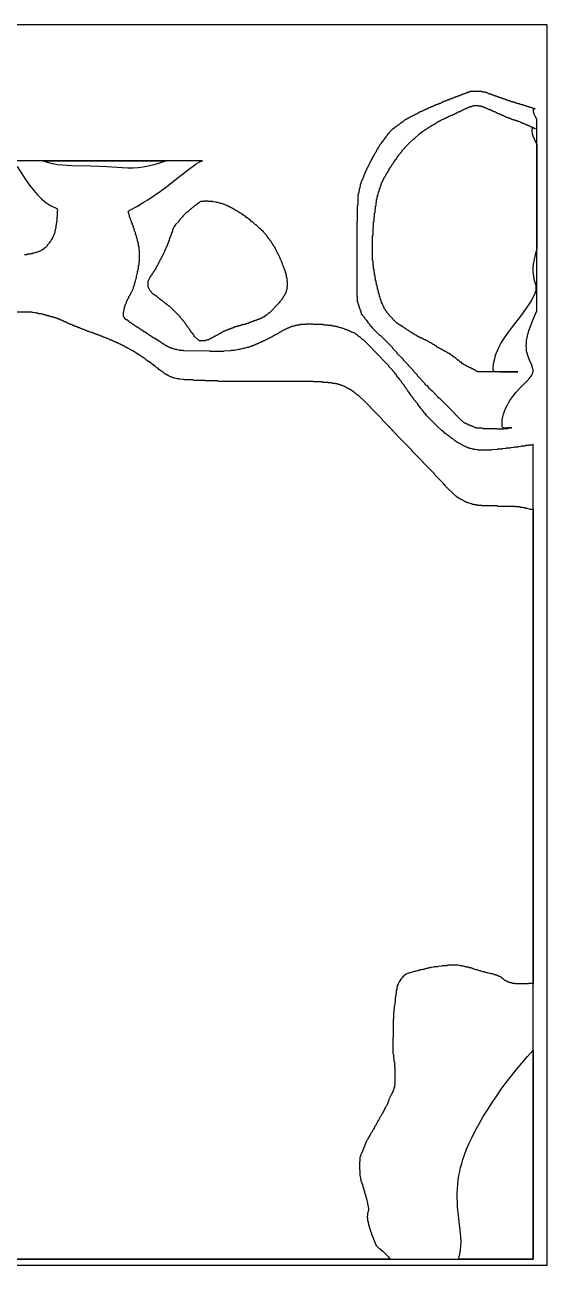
# Model space of a CAD drawing. Header units: millimetres. Extents: x 0 to 6416, y -3898 to 1268.
# Drawn here: x 3304 to 3818, y -1299 to -80 of the extents above; entities that cross this region are included whole.
import ezdxf

# ---------------------------------------------------------------- set-up
doc = ezdxf.new("R2010")
doc.units = ezdxf.units.MM
for name, color, linetype in [('CUT_OUTER', 1, 'Continuous'), ('ENGRAVE_NEXT', 3, 'Continuous'), ('SHEET_EDGE', 7, 'Continuous')]:
    doc.layers.add(name, color=color, linetype=linetype)

msp = doc.modelspace()

# ---------------------------------------------------------------- linework, layer by layer
at = {"layer": 'CUT_OUTER'}
for points in [[(3807.4, -360.7), (3807.4, -172.9), (3805.7, -169.7), (3804.8, -167.7), (3804.2, -165.7), (3804, -164.2), (3804.1, -163.2), (3804.4, -162.7), (3805.9, -162.7), (3804.9, -162.7), (3804.4, -162.2), (3803.4, -162.2), (3802.9, -161.7), (3801.9, -161.7), (3801.4, -161.2), (3800.4, -161.2), (3799.9, -160.7), (3798.9, -160.7), (3798.4, -160.2), (3797.4, -160.2), (3796.9, -159.7), (3795.9, -159.7), (3795.4, -159.2), (3794.4, -159.2), (3793.9, -158.7), (3792.4, -158.7), (3791.9, -158.2), (3790.9, -158.2), (3790.4, -157.7), (3789.4, -157.7), (3788.9, -157.2), (3787.4, -157.2), (3786.9, -156.7), (3785.9, -156.7), (3785.4, -156.2), (3783.9, -156.2), (3783.4, -155.7), (3782.4, -155.7), (3781.9, -155.2), (3780.9, -155.2), (3780.4, -154.7), (3779.4, -154.7), (3778.9, -154.2), (3777.9, -154.2), (3777.4, -153.7), (3776.9, -153.7), (3776.4, -153.2), (3775.4, -153.2), (3774.9, -152.7), (3773.9, -152.7), (3773.4, -152.2), (3772.4, -152.2), (3771.9, -151.7), (3770.9, -151.7), (3770.4, -151.2), (3769.9, -151.2), (3769.4, -150.7), (3768.4, -150.7), (3767.9, -150.2), (3766.9, -150.2), (3766.4, -149.7), (3765.4, -149.7), (3764.9, -149.2), (3763.9, -149.2), (3763.4, -148.7), (3762.9, -148.7), (3762.4, -148.2), (3761.4, -148.2), (3760.9, -147.7), (3759.9, -147.7), (3759.4, -147.2), (3758.4, -147.2), (3757.9, -146.7), (3756.9, -146.7), (3756.4, -146.2), (3753.9, -146.2), (3753.4, -145.7), (3741.9, -145.7), (3741.4, -146.2), (3740.4, -146.2), (3739.9, -146.7), (3738.9, -146.7), (3738.4, -147.2), (3737.4, -147.2), (3736.9, -147.7), (3735.9, -147.7), (3735.4, -148.2), (3734.4, -148.2), (3733.9, -148.7), (3733.4, -148.7), (3732.9, -149.2), (3731.9, -149.2), (3731.4, -149.7), (3730.9, -149.7), (3730.4, -150.2), (3729.4, -150.2), (3728.9, -150.7), (3727.9, -150.7), (3727.4, -151.2), (3726.9, -151.2), (3726.4, -151.7), (3725.4, -151.7), (3724.9, -152.2), (3724.4, -152.2), (3723.9, -152.7), (3722.9, -152.7), (3722.4, -153.2), (3721.9, -153.2), (3721.4, -153.7), (3720.4, -153.7), (3719.9, -154.2), (3719.4, -154.2), (3718.9, -154.7), (3717.9, -154.7), (3717.4, -155.2), (3716.4, -155.2), (3715.9, -155.7), (3715.4, -155.7), (3714.9, -156.2), (3714.4, -156.2), (3713.9, -156.7), (3713.4, -156.7), (3712.9, -157.2), (3711.9, -157.2), (3711.4, -157.7), (3710.9, -157.7), (3710.4, -158.2), (3709.4, -158.2), (3708.9, -158.7), (3707.9, -158.7), (3707.4, -159.2), (3706.9, -159.2), (3706.4, -159.7), (3705.9, -159.7), (3705.4, -160.2), (3704.9, -160.2), (3704.4, -160.7), (3703.4, -160.7), (3702.9, -161.2), (3702.4, -161.2), (3701.9, -161.7), (3700.9, -161.7), (3699.9, -162.6), (3698.9, -162.7), (3698.4, -163.2), (3697.9, -163.2), (3697.4, -163.7), (3696.9, -163.7), (3696.4, -164.2), (3695.9, -164.2), (3695.4, -164.7), (3694.9, -164.7), (3694.4, -165.2), (3693.9, -165.2), (3693.4, -165.6), (3692.4, -165.7), (3691.9, -166.2), (3691.4, -166.2), (3690.4, -167.1), (3689.9, -167.2), (3689.4, -167.6), (3688.9, -167.7), (3688.4, -168.1), (3687.9, -168.2), (3687.4, -168.6), (3686.9, -168.7), (3686.4, -169.1), (3685.9, -169.2), (3685.4, -169.6), (3684.9, -169.7), (3684.4, -170.1), (3683.9, -170.2), (3683.4, -170.6), (3682.9, -170.7), (3682.4, -171.2), (3681.9, -171.2), (3680.9, -172.1), (3680.4, -172.2), (3679.9, -172.6), (3679.4, -172.7), (3678.9, -173.1), (3678.4, -173.2), (3677.9, -173.7), (3677.4, -173.7), (3675.4, -175.6), (3674.9, -175.7), (3673.4, -177.1), (3672.9, -177.2), (3671.4, -178.6), (3670.9, -178.7), (3669.4, -180.1), (3668.9, -180.2), (3667.9, -181.1), (3667.4, -181.2), (3665.9, -182.6), (3665.4, -182.7), (3663.9, -184.2), (3661.9, -186.2), (3661.9, -186.7), (3660.4, -188.2), (3660.4, -188.7), (3658.9, -190.2), (3658.9, -190.7), (3657.4, -192.1), (3657.4, -192.7), (3655.9, -194.1), (3655.9, -194.7), (3654.4, -196.1), (3654.4, -196.7), (3652.9, -198.2), (3652.9, -198.7), (3652.4, -199.2), (3652.4, -199.7), (3651.4, -200.7), (3651.4, -201.2), (3650.9, -201.7), (3650.9, -202.2), (3649.9, -203.1), (3649.9, -203.7), (3649.4, -204.2), (3649.4, -204.7), (3648.4, -205.7), (3648.4, -206.2), (3647.9, -206.7), (3647.9, -207.2), (3647.4, -207.7), (3647.4, -208.2), (3646.4, -209.2), (3646.4, -209.7), (3645.9, -210.2), (3645.9, -210.7), (3645.4, -211.2), (3645.4, -211.7), (3644.9, -212.2), (3644.9, -212.7), (3644.4, -213.2), (3644.4, -213.7), (3643.9, -214.2), (3643.9, -214.7), (3643.4, -215.2), (3643.4, -215.7), (3642.9, -216.2), (3642.9, -216.7), (3642.4, -217.2), (3642.4, -217.7), (3641.9, -218.2), (3641.9, -218.7), (3641.4, -219.2), (3641.4, -219.7), (3640.9, -220.2), (3640.9, -220.7), (3640.4, -221.2), (3640.4, -221.7), (3639.9, -222.2), (3639.9, -222.7), (3639.4, -223.2), (3639.4, -223.7), (3638.9, -224.2), (3638.9, -224.7), (3638.4, -225.2), (3638.4, -226.2), (3637.9, -226.6), (3637.9, -227.2), (3637.4, -227.7), (3637.4, -228.7), (3636.9, -229.1), (3636.9, -229.7), (3636.4, -230.2), (3636.4, -231.2), (3635.9, -231.6), (3635.9, -232.2), (3635.4, -232.7), (3635.4, -233.7), (3634.9, -234.1), (3634.9, -234.7), (3634.4, -235.2), (3634.4, -236.2), (3633.9, -236.7), (3633.9, -238.7), (3633.4, -239.2), (3633.4, -240.7), (3632.9, -241.2), (3632.9, -243.2), (3632.4, -243.7), (3632.4, -245.2), (3631.9, -245.7), (3631.9, -247.7), (3631.4, -248.2), (3631.4, -257.2), (3630.9, -257.7), (3630.9, -273.2), (3630.4, -273.7), (3630.4, -346.7), (3630.9, -347.2), (3630.9, -352.2), (3631.4, -352.7), (3631.4, -353.7), (3631.9, -354.2), (3631.9, -355.2), (3632.4, -355.7), (3632.4, -356.7), (3632.9, -357.2), (3632.9, -358.2), (3633.4, -358.7), (3633.4, -359.7), (3633.9, -360.2), (3633.9, -360.7), (3634.4, -361.2), (3634.4, -362.7), (3634.9, -363.2), (3634.9, -364.2), (3635.9, -365.2), (3635.9, -365.7), (3637.9, -367.7), (3637.9, -368.2), (3639.9, -370.2), (3639.9, -370.7), (3641.4, -372.2), (3641.4, -372.7), (3643.4, -374.7), (3643.4, -375.2), (3645.4, -377.2), (3645.4, -377.7), (3652.9, -385.2), (3653.4, -385.2), (3665.4, -397.2), (3665.4, -397.7), (3669.9, -402.2), (3669.9, -402.7), (3675.9, -408.7), (3675.9, -409.2), (3680.9, -414.2), (3680.9, -414.7), (3685.4, -419.2), (3685.4, -419.7), (3689.9, -424.2), (3689.9, -424.7), (3694.4, -429.2), (3694.4, -429.7), (3697.4, -432.7), (3697.4, -433.2), (3698.4, -434.2), (3698.9, -434.2), (3701.4, -436.7), (3701.4, -437.2), (3701.9, -437.7), (3702.4, -437.7), (3704.4, -439.7), (3709.9, -445.2), (3709.9, -445.7), (3710.9, -446.7), (3711.4, -446.7), (3713.9, -449.2), (3713.9, -449.7), (3714.4, -449.7), (3717.4, -452.7), (3726.4, -461.7), (3726.4, -462.2), (3733.9, -469.7), (3734.4, -469.7), (3735.9, -471.2), (3736.9, -471.2), (3737.4, -471.7), (3737.9, -471.7), (3738.4, -472.2), (3738.9, -472.2), (3739.4, -472.7), (3739.9, -472.7), (3740.4, -473.2), (3741.4, -473.2), (3741.9, -473.7), (3742.9, -473.7), (3743.4, -474.2), (3743.9, -474.2), (3744.4, -474.7), (3744.9, -474.7), (3745.4, -475.2), (3745.9, -475.2), (3746.4, -475.7), (3747.4, -475.7), (3747.9, -476.2), (3753.9, -476.2), (3754.4, -476.7), (3767.9, -476.7), (3768.4, -477.2), (3774.9, -477.2), (3775.4, -476.7), (3778.9, -476.7), (3779.4, -476.2), (3782.9, -476.2), (3782.9, -476), (3778.9, -476), (3778.5, -476.2), (3778.4, -476.3), (3777.4, -476.4), (3774.9, -476.2), (3774.4, -476.1), (3773.9, -475.7), (3773.5, -475.2), (3773.4, -474.7), (3773.2, -473.2), (3773.2, -470.7), (3773.5, -468.2), (3774.1, -465.2), (3774.7, -462.7), (3775.7, -459.7), (3776.7, -457.2), (3778.1, -454.2), (3779.5, -451.7), (3781, -449.2), (3782.7, -446.7), (3784.6, -444.2), (3787, -441.2), (3789.7, -438.2), (3797.9, -429.8), (3800.4, -427), (3801.4, -425.8), (3802.4, -424.3), (3803, -423.2), (3803.5, -421.7), (3803.7, -420.7), (3803.8, -419.2), (3803.6, -418.2), (3803.3, -416.7), (3802.4, -414.5), (3800.2, -409.7), (3799.4, -407.7), (3798.5, -405.2), (3797.8, -402.7), (3797.4, -400.7), (3797.1, -398.2), (3797, -395.7), (3797.1, -393.2), (3797.4, -390.2), (3797.9, -387.2), (3798.6, -384.2), (3799.7, -380.7), (3801.8, -374.7), (3803.6, -370.2), (3807.4, -361.1), (3807.4, -360.7)], [(3483.9, -253.2), (3480.9, -253.2), (3480.4, -253.6), (3476.9, -253.7), (3475.9, -254.7), (3475.4, -254.7), (3474.4, -255.7), (3473.9, -255.7), (3471.9, -257.6), (3471.4, -257.7), (3469.4, -259.6), (3468.9, -259.7), (3467.4, -261.1), (3466.9, -261.2), (3463.9, -264.1), (3463.4, -264.2), (3459.9, -267.7), (3459.9, -268.2), (3459.4, -268.6), (3458.9, -268.7), (3458.9, -269.2), (3455.4, -272.7), (3455.4, -273.2), (3452.4, -276.2), (3452.4, -276.7), (3450.9, -278.2), (3450.9, -278.7), (3450.4, -279.2), (3450.4, -279.7), (3449.9, -280.2), (3449.9, -280.7), (3449.4, -281.2), (3449.4, -282.7), (3448.9, -283.2), (3448.9, -284.2), (3448.4, -284.6), (3448.4, -285.2), (3447.9, -285.7), (3447.9, -286.7), (3447.4, -287.2), (3447.4, -288.2), (3446.9, -288.6), (3446.9, -289.2), (3446.4, -289.7), (3446.4, -290.7), (3445.9, -291.2), (3445.9, -292.2), (3445.4, -292.7), (3445.4, -293.7), (3444.9, -294.1), (3444.9, -294.7), (3444.4, -295.2), (3444.4, -296.2), (3443.9, -296.6), (3443.9, -297.2), (3443.4, -297.7), (3443.4, -298.7), (3442.9, -299.1), (3442.9, -299.7), (3442.4, -300.2), (3442.4, -300.7), (3441.9, -301.2), (3441.9, -302.2), (3441.4, -302.6), (3441.4, -303.2), (3440.9, -303.7), (3440.9, -304.2), (3440.4, -304.7), (3440.4, -305.2), (3439.9, -305.7), (3439.9, -306.2), (3439.4, -306.7), (3439.4, -307.2), (3438.9, -307.7), (3438.9, -308.2), (3438.4, -308.7), (3438.4, -309.2), (3437.9, -309.7), (3437.9, -310.2), (3436.9, -311.2), (3436.9, -311.7), (3436.4, -312.2), (3436.4, -312.7), (3435.9, -313.2), (3435.9, -313.7), (3435.4, -314.2), (3435.4, -314.7), (3434.9, -315.2), (3434.9, -315.7), (3434.4, -316.2), (3434.4, -316.7), (3433.9, -317.2), (3433.9, -317.7), (3433.4, -318.2), (3433.4, -318.7), (3432.9, -319.2), (3432.9, -319.7), (3432.4, -320.2), (3432.4, -320.7), (3431.4, -321.6), (3431.4, -322.2), (3430.4, -323.2), (3430.4, -323.7), (3428.9, -325.2), (3428.9, -325.7), (3427.9, -326.7), (3427.9, -327.2), (3426.9, -328.2), (3426.9, -328.7), (3426.4, -329.2), (3426.4, -329.7), (3425.9, -330.2), (3425.9, -330.7), (3425.4, -331.2), (3425.4, -331.7), (3424.9, -332.2), (3424.9, -337.2), (3425.4, -337.7), (3425.4, -338.2), (3425.9, -338.7), (3425.9, -339.2), (3426.4, -339.7), (3426.4, -340.2), (3426.9, -340.7), (3426.9, -341.2), (3430.4, -344.7), (3430.9, -344.7), (3432.4, -346.2), (3432.9, -346.2), (3434.4, -347.7), (3434.9, -347.7), (3436.4, -349.2), (3436.9, -349.2), (3438.4, -350.7), (3438.9, -350.7), (3440.4, -352.2), (3440.9, -352.2), (3442.9, -354.2), (3443.4, -354.2), (3445.4, -356.2), (3445.9, -356.2), (3456.4, -366.7), (3456.9, -367.2), (3456.9, -367.7), (3459.4, -370.2), (3459.4, -370.7), (3461.4, -372.7), (3461.4, -373.2), (3462.4, -374.2), (3462.4, -374.7), (3463.4, -375.7), (3463.4, -376.2), (3464.9, -377.7), (3464.9, -378.2), (3465.9, -379.2), (3465.9, -379.7), (3467.4, -381.2), (3467.4, -381.7), (3468.9, -383.2), (3468.9, -383.7), (3470.4, -385.2), (3470.4, -385.7), (3474.4, -389.7), (3474.9, -389.7), (3475.4, -390.2), (3481.9, -390.2), (3482.4, -389.7), (3483.4, -389.7), (3483.9, -389.2), (3484.9, -389.2), (3485.4, -388.7), (3485.9, -388.7), (3486.4, -388.2), (3486.9, -388.2), (3487.4, -387.7), (3487.9, -387.7), (3488.4, -387.2), (3488.9, -387.2), (3489.4, -386.7), (3489.9, -386.7), (3490.4, -386.2), (3490.9, -386.2), (3491.4, -385.7), (3491.9, -385.7), (3492.4, -385.2), (3492.9, -385.2), (3493.4, -384.7), (3493.9, -384.7), (3494.4, -384.2), (3494.9, -384.2), (3495.9, -383.2), (3496.4, -383.2), (3496.9, -382.7), (3497.4, -382.7), (3498.4, -381.7), (3498.9, -381.7), (3499.4, -381.2), (3499.9, -381.2), (3500.4, -380.7), (3501, -380.7), (3501.4, -380.2), (3502.4, -380.2), (3502.9, -379.7), (3503.5, -379.7), (3503.9, -379.2), (3504.9, -379.2), (3505.4, -378.7), (3506.4, -378.7), (3506.9, -378.2), (3507.5, -378.2), (3507.9, -377.7), (3508.9, -377.7), (3509.4, -377.2), (3510.4, -377.2), (3510.9, -376.7), (3511.9, -376.7), (3512.4, -376.2), (3513.4, -376.2), (3513.9, -375.7), (3515.4, -375.7), (3515.9, -375.2), (3516.9, -375.2), (3517.4, -374.7), (3518.9, -374.7), (3519.4, -374.2), (3520.9, -374.2), (3521.4, -373.7), (3522.4, -373.7), (3522.9, -373.2), (3523.9, -373.2), (3524.4, -372.7), (3525, -372.7), (3525.4, -372.2), (3526.4, -372.2), (3526.9, -371.7), (3527.5, -371.7), (3527.9, -371.2), (3528.9, -371.2), (3529.4, -370.7), (3530.4, -370.7), (3530.9, -370.2), (3531.9, -370.2), (3532.4, -369.7), (3533, -369.7), (3533.4, -369.2), (3534.4, -369.2), (3534.9, -368.7), (3535.9, -368.7), (3536.4, -368.2), (3536.9, -368.2), (3537.4, -367.7), (3537.9, -367.7), (3538.4, -367.2), (3538.9, -367.2), (3539.4, -366.7), (3539.9, -366.7), (3541.4, -365.2), (3541.9, -365.2), (3544.4, -362.7), (3544.9, -362.7), (3553.9, -353.7), (3554, -353.2), (3555.9, -351.2), (3556, -350.7), (3557.4, -349.2), (3557.4, -348.7), (3558.4, -347.7), (3558.4, -347.2), (3559.4, -346.2), (3559.4, -345.7), (3559.9, -345.2), (3559.9, -344.7), (3560.4, -344.2), (3560.4, -343.7), (3560.9, -343.2), (3560.9, -342.7), (3561.4, -342.2), (3561.4, -340.7), (3561.9, -340.2), (3562, -337.7), (3562.4, -337.2), (3562.4, -332.7), (3562, -332.2), (3561.9, -328.7), (3561.5, -328.2), (3561.4, -326.2), (3561, -325.7), (3560.9, -324.2), (3560.5, -323.7), (3560.4, -322.7), (3560, -322.2), (3559.9, -321.2), (3559.5, -320.7), (3559.4, -319.7), (3559, -319.2), (3558.9, -318.6), (3558.5, -318.2), (3558.4, -317.2), (3558, -316.7), (3557.9, -316.1), (3557.5, -315.7), (3557.4, -314.7), (3557, -314.2), (3556.9, -313.2), (3556.5, -312.7), (3556.4, -312.2), (3556, -311.7), (3555.9, -311.2), (3555.5, -310.7), (3555.4, -310.1), (3555, -309.7), (3554.9, -308.7), (3554.5, -308.2), (3554.4, -307.7), (3554, -307.2), (3553.9, -306.7), (3553.5, -306.2), (3553.4, -305.7), (3553, -305.2), (3552.9, -304.7), (3552.5, -304.2), (3552.4, -303.7), (3552, -303.2), (3551.9, -302.7), (3551.5, -302.2), (3551.4, -301.7), (3551, -301.2), (3550.9, -300.7), (3550.5, -300.2), (3550.4, -299.7), (3550, -299.2), (3549.9, -298.7), (3549, -297.7), (3548.9, -297.2), (3548, -296.2), (3547.9, -295.6), (3547, -294.7), (3546.9, -294.2), (3546.5, -293.7), (3546.4, -293.1), (3545, -291.7), (3544.9, -291.2), (3543.5, -289.7), (3543.4, -289.1), (3542, -287.7), (3541.9, -287.1), (3539, -284.2), (3538.9, -283.6), (3536.9, -281.7), (3536.4, -281.6), (3536, -281.2), (3535.9, -280.7), (3535.5, -280.2), (3534.9, -280.1), (3531.5, -276.7), (3530.9, -276.6), (3528, -273.7), (3527.4, -273.6), (3525, -271.2), (3524.4, -271.1), (3523, -269.7), (3522.4, -269.6), (3521, -268.2), (3520.4, -268.1), (3519.4, -267.2), (3518.9, -267.1), (3518, -266.2), (3517.4, -266.1), (3516.4, -265.2), (3515.9, -265.1), (3514.9, -264.2), (3514.4, -264.1), (3513.9, -263.7), (3513.4, -263.6), (3512.4, -262.7), (3511.9, -262.6), (3511.4, -262.2), (3510.9, -262.1), (3509.9, -261.2), (3509.4, -261.1), (3508.9, -260.7), (3508.4, -260.6), (3508, -260.2), (3507.4, -260.1), (3506.9, -259.7), (3506.4, -259.6), (3505.9, -259.2), (3505.4, -259.1), (3504.9, -258.7), (3504.4, -258.6), (3503.9, -258.2), (3503.4, -258.1), (3502.9, -257.7), (3502.4, -257.6), (3501.9, -257.2), (3500.9, -257.1), (3500.5, -256.7), (3499.9, -256.6), (3499.4, -256.2), (3498.4, -256.1), (3497.9, -255.7), (3496.4, -255.6), (3495.9, -255.2), (3494.4, -255.1), (3493.9, -254.7), (3492.4, -254.6), (3491.9, -254.2), (3489.4, -254.1), (3488.9, -253.7), (3484.4, -253.6), (3483.9, -253.2)]]:
    msp.add_lwpolyline(points, close=True, dxfattribs=at)
for points in [[(2604.4, -1293.2), (3803.9, -1293.2), (3803.9, -492.6), (3803.4, -492.6), (3802.9, -493.1), (3799.9, -493.1), (3799.4, -493.6), (3796.4, -493.6), (3795.9, -494.1), (3792.4, -494.2), (3791.9, -494.6), (3789.4, -494.7), (3788.9, -495.1), (3785.4, -495.2), (3784.9, -495.6), (3781.4, -495.7), (3780.9, -496.1), (3777.4, -496.2), (3776.9, -496.6), (3773.4, -496.7), (3772.9, -497.1), (3768.9, -497.2), (3768.4, -497.6), (3762.9, -497.7), (3762.4, -498.1), (3761.9, -498.1), (3750.4, -498.1), (3749.9, -498.1), (3749.4, -497.7), (3746.4, -497.6), (3745.9, -497.2), (3743.9, -497.1), (3743.4, -496.7), (3741.9, -496.6), (3741.4, -496.2), (3740.4, -496.1), (3740, -495.7), (3739.4, -495.6), (3738.9, -495.2), (3737.9, -495.1), (3737.5, -494.7), (3736.9, -494.6), (3736.4, -494.2), (3735.9, -494.1), (3735.4, -493.7), (3734.9, -493.6), (3734.4, -493.2), (3733.9, -493.1), (3733.4, -492.7), (3732.9, -492.6), (3731.9, -491.7), (3731.4, -491.6), (3730.9, -491.2), (3730.4, -491.1), (3729.5, -490.2), (3728.9, -490.1), (3727.9, -489.2), (3727.4, -489.1), (3726.4, -488.2), (3725.9, -488.1), (3724.4, -486.7), (3723.9, -486.6), (3722.4, -485.2), (3721.9, -485.1), (3720.4, -483.7), (3719.9, -483.6), (3717.9, -481.7), (3717.4, -481.6), (3714.9, -479.2), (3714.4, -479.1), (3709.9, -474.7), (3709.4, -474.6), (3699.5, -464.7), (3699.4, -464.2), (3697.5, -462.2), (3697.4, -461.7), (3695, -459.2), (3694.9, -458.7), (3693.5, -457.2), (3693.4, -456.7), (3692, -455.2), (3691.9, -454.7), (3690.4, -453.2), (3690.4, -452.7), (3688.5, -450.7), (3688.4, -450.2), (3687, -448.7), (3686.9, -448.2), (3685.9, -447.2), (3685.9, -446.7), (3684, -444.7), (3683.9, -444.2), (3683, -443.2), (3682.9, -442.7), (3681.5, -441.2), (3681.4, -440.7), (3680.5, -439.7), (3680.4, -439.2), (3679, -437.7), (3678.9, -437.2), (3678, -436.2), (3677.9, -435.7), (3677, -434.7), (3676.9, -434.2), (3675.5, -432.7), (3675.4, -432.2), (3674.5, -431.2), (3674.4, -430.7), (3672.5, -428.7), (3672.4, -428.2), (3671, -426.7), (3670.9, -426.2), (3669.5, -424.7), (3669.4, -424.2), (3668, -422.7), (3667.9, -422.2), (3666, -420.2), (3665.9, -419.7), (3662, -415.7), (3661.9, -415.2), (3655, -408.2), (3654.9, -407.6), (3636.9, -389.7), (3636.4, -389.6), (3633.4, -386.7), (3632.9, -386.6), (3630.9, -384.7), (3630.4, -384.6), (3629.9, -384.2), (3629.4, -384.1), (3628.4, -383.2), (3627.9, -383.2), (3627.4, -382.7), (3626.4, -382.6), (3626, -382.2), (3625.4, -382.1), (3624.9, -381.7), (3624.4, -381.6), (3623.9, -381.2), (3623.4, -381.1), (3622.9, -380.7), (3622.4, -380.6), (3621.9, -380.2), (3620.9, -380.1), (3620.4, -379.7), (3619.4, -379.6), (3619, -379.2), (3618.4, -379.1), (3617.9, -378.7), (3616.9, -378.6), (3616.4, -378.2), (3615.4, -378.1), (3614.9, -377.7), (3613.4, -377.6), (3612.9, -377.2), (3611.4, -377.1), (3610.9, -376.7), (3609.4, -376.6), (3608.9, -376.2), (3606.4, -376.1), (3605.9, -375.7), (3602.9, -375.6), (3602.4, -375.2), (3597.9, -375.1), (3597.4, -374.7), (3587.9, -374.6), (3587.4, -374.2), (3583.9, -374.2), (3580.4, -374.2), (3579.9, -374.6), (3574.9, -374.7), (3574.4, -375.1), (3571.9, -375.2), (3571.4, -375.6), (3569.9, -375.7), (3569.4, -376.1), (3567.9, -376.2), (3567.4, -376.6), (3566.4, -376.7), (3565.9, -377.1), (3564.9, -377.2), (3564.4, -377.6), (3563.8, -377.7), (3563.4, -378.1), (3562.4, -378.2), (3561.9, -378.6), (3561.4, -378.7), (3560.9, -379.1), (3560.4, -379.2), (3559.9, -379.6), (3559.4, -379.7), (3558.9, -380.1), (3558.3, -380.2), (3557.9, -380.6), (3557.4, -380.7), (3556.9, -381.1), (3556.4, -381.2), (3555.4, -382.1), (3554.9, -382.2), (3554.4, -382.6), (3553.9, -382.7), (3552.9, -383.6), (3552.4, -383.7), (3551.9, -384.1), (3551.4, -384.2), (3550.9, -384.6), (3550.4, -384.7), (3549.9, -385.1), (3549.4, -385.2), (3548.9, -385.6), (3548.4, -385.7), (3547.4, -386.6), (3546.9, -386.7), (3546.4, -387.1), (3545.9, -387.2), (3545.4, -387.6), (3544.9, -387.7), (3544.4, -388.1), (3543.9, -388.2), (3543.4, -388.6), (3542.9, -388.7), (3542.4, -389.1), (3541.9, -389.2), (3541.4, -389.6), (3540.9, -389.7), (3540.4, -390.1), (3539.9, -390.2), (3539.4, -390.6), (3538.9, -390.7), (3538.4, -391.1), (3537.9, -391.2), (3537.4, -391.6), (3536.8, -391.7), (3536.4, -392.1), (3535.4, -392.2), (3534.9, -392.6), (3534.4, -392.7), (3533.9, -393.1), (3533.4, -393.2), (3532.9, -393.6), (3532.3, -393.7), (3531.9, -394.1), (3530.9, -394.2), (3530.4, -394.6), (3529.9, -394.7), (3529.4, -395.1), (3528.8, -395.2), (3528.4, -395.6), (3527.4, -395.7), (3526.9, -396.1), (3525.9, -396.2), (3525.4, -396.6), (3524.4, -396.7), (3523.9, -397.1), (3522.4, -397.2), (3521.9, -397.6), (3520.4, -397.7), (3519.9, -398.1), (3518.4, -398.2), (3517.9, -398.6), (3515.9, -398.7), (3515.4, -399.1), (3513.9, -399.2), (3513.4, -399.6), (3510.9, -399.7), (3510.4, -400.1), (3506.9, -400.2), (3506.4, -400.6), (3499.9, -400.7), (3499.4, -401.1), (3486.4, -401.1), (3485.9, -400.7), (3460.9, -400.6), (3460.4, -400.6), (3459.9, -400.2), (3456.4, -400.1), (3455.9, -399.7), (3453.9, -399.6), (3453.4, -399.2), (3451.9, -399.1), (3451.4, -398.7), (3449.9, -398.6), (3449.4, -398.1), (3448.4, -398.1), (3447.9, -397.6), (3446.9, -397.6), (3446.4, -397.1), (3445.9, -397.1), (3445.4, -396.6), (3444.9, -396.6), (3444.4, -396.1), (3443.9, -396.1), (3442.9, -395.1), (3442.4, -395.1), (3441.9, -394.6), (3441.4, -394.6), (3440.5, -393.7), (3439.9, -393.6), (3438.9, -392.6), (3438.4, -392.6), (3437.4, -391.7), (3436.9, -391.6), (3436.4, -391.1), (3435.9, -391.1), (3435, -390.2), (3434.4, -390.1), (3433.4, -389.1), (3432.9, -389.1), (3431.9, -388.2), (3431.4, -388.1), (3430.9, -387.6), (3430.4, -387.6), (3429.4, -386.6), (3428.9, -386.6), (3427.9, -385.6), (3427.4, -385.6), (3426.5, -384.7), (3425.9, -384.6), (3424.9, -383.6), (3424.4, -383.6), (3423.4, -382.6), (3422.9, -382.6), (3422.4, -382.1), (3421.9, -382.1), (3421, -381.2), (3420.4, -381.1), (3419.4, -380.1), (3418.9, -380.1), (3417.9, -379.1), (3417.4, -379.1), (3416.9, -378.6), (3416.4, -378.6), (3414.9, -377.1), (3414.4, -377.1), (3413.4, -376.1), (3412.9, -376.1), (3412.4, -375.6), (3411.9, -375.5), (3410.9, -374.6), (3410.4, -374.5), (3408.9, -373.1), (3408.4, -373), (3407.9, -372.6), (3407.4, -372.5), (3406.4, -371.6), (3405.9, -371.4), (3404.4, -370), (3403.9, -369.9), (3401.8, -367.7), (3401.4, -367.2), (3401.3, -366.7), (3401.1, -365.2), (3401.1, -362.7), (3401.2, -362.2), (3401.4, -362), (3401.5, -361.7), (3401.7, -359.7), (3401.9, -359.5), (3402, -359.2), (3402.1, -357.7), (3402.5, -357.2), (3402.6, -356.2), (3403, -355.7), (3403.1, -354.7), (3403.5, -354.2), (3403.6, -353.7), (3404, -353.2), (3404.1, -352.2), (3404.5, -351.7), (3404.5, -351.2), (3405, -350.7), (3405, -350.2), (3405.5, -349.7), (3405.5, -349.2), (3406.5, -348.2), (3406.5, -347.2), (3407.5, -346.2), (3407.5, -345.7), (3408, -345.2), (3408, -344.7), (3408.5, -344.2), (3408.5, -343.7), (3409, -343.2), (3409, -342.7), (3409.4, -342.2), (3409.5, -341.7), (3409.9, -341.2), (3410, -340.2), (3410.4, -339.8), (3410.5, -339.2), (3410.9, -338.7), (3411, -337.7), (3411.4, -337.2), (3411.5, -336.2), (3411.9, -335.7), (3412, -334.7), (3412.4, -334.2), (3412.5, -332.7), (3412.9, -332.2), (3413, -331.2), (3413.4, -330.7), (3413.5, -329.2), (3413.9, -328.7), (3414, -326.7), (3414.4, -326.2), (3414.5, -324.7), (3414.9, -324.2), (3415, -322.2), (3415.4, -321.7), (3415.5, -319.7), (3415.9, -319.2), (3416, -316.7), (3416.4, -316.2), (3416.5, -312.7), (3416.9, -312.2), (3416.9, -301.7), (3416.5, -301.2), (3416.4, -298.2), (3416, -297.7), (3415.9, -295.7), (3415.5, -295.2), (3415.4, -293.2), (3415, -292.7), (3414.9, -291.2), (3414.5, -290.7), (3414.4, -289.2), (3414, -288.7), (3413.9, -287.7), (3413.5, -287.2), (3413.4, -286.2), (3413, -285.7), (3412.9, -284.2), (3412.5, -283.7), (3412.4, -283.1), (3412, -282.7), (3411.9, -281.7), (3411.5, -281.2), (3411.5, -280.2), (3411, -279.7), (3411, -278.7), (3410.5, -278.2), (3410.5, -277.2), (3410, -276.7), (3410, -275.7), (3409.5, -275.2), (3409.5, -274.7), (3409, -274.2), (3409, -273.2), (3408.6, -272.7), (3408.5, -271.7), (3408.1, -271.2), (3408, -270.7), (3407.6, -270.2), (3407.5, -269.2), (3407.4, -268.9), (3407.2, -268.7), (3407, -267.7), (3406.9, -267.4), (3406.7, -267.2), (3406.6, -266.2), (3406.3, -265.7), (3406, -264.7), (3406, -263.7), (3406.2, -263.2), (3406.6, -262.7), (3407.4, -262.2), (3414.9, -258.1), (3420.4, -254.8), (3424.9, -251.9), (3430.4, -248.3), (3437.4, -243.4), (3444.9, -237.8), (3451.9, -232.5), (3465.1, -222.2), (3469.8, -218.7), (3472.7, -216.7), (3474.9, -215.4), (3476.9, -214.4), (3478.7, -213.7), (3292.2, -213.7)], [(3296.5, -219.2), (3304.9, -231.9), (3308.9, -237.6), (3312.9, -242.8), (3316.4, -246.9), (3318.4, -248.9), (3320.4, -250.9), (3322.9, -253.1), (3324.9, -254.6), (3326.9, -256), (3329.4, -257.5), (3331.4, -258.6), (3334.8, -260.2), (3335.5, -260.7), (3335.9, -261.2), (3336.1, -261.7), (3336.2, -262.7), (3336.1, -263.7), (3336.1, -268.2), (3336, -268.7), (3335.7, -269.2), (3335.6, -272.7), (3335.5, -273.2), (3335.2, -273.7), (3335.1, -276.2), (3335, -276.7), (3334.7, -277.2), (3334.6, -279.2), (3334.5, -279.7), (3334.2, -280.2), (3334.1, -281.7), (3334, -282.2), (3333.7, -282.7), (3333.6, -283.7), (3333.5, -284.2), (3333.2, -284.7), (3333, -285.7), (3332.7, -286.2), (3332.6, -286.7), (3332.2, -287.2), (3332, -288.2), (3331.7, -288.7), (3331.5, -289.2), (3331.2, -289.7), (3331, -290.2), (3330.2, -291.2), (3330.1, -291.7), (3329.7, -292.2), (3329.5, -292.7), (3328.2, -294.2), (3328, -294.7), (3326.2, -296.7), (3326, -297.2), (3324.4, -298.9), (3322.9, -300.3), (3322.4, -300.5), (3321.4, -301.3), (3320.9, -301.5), (3319.9, -302.3), (3318.9, -302.5), (3318.4, -302.9), (3317.4, -303), (3316.9, -303.4), (3315.9, -303.5), (3315.4, -303.9), (3313.9, -304.1), (3313.4, -304.4), (3311.9, -304.6), (3311.4, -305), (3309.4, -305.1), (3308.9, -305.5), (3306.9, -305.6), (3306.4, -306), (3303.9, -306.1)]]:
    msp.add_lwpolyline(points, dxfattribs=at)
at = {"layer": 'ENGRAVE_NEXT'}
for points in [[(3805.7, -306.2), (3804.7, -310.7), (3803.9, -315.2), (3803.6, -319.2), (3803.5, -321.2), (3803.6, -323.2), (3804, -326.7), (3804.6, -329.7), (3806.2, -335.2), (3806.4, -336.7), (3806.5, -337.7), (3806.5, -339.2), (3806.3, -340.7), (3806, -342.2), (3805.3, -344.2), (3804, -347.2), (3802.4, -350), (3799.9, -354.1), (3796.9, -358.6), (3793.9, -362.9), (3791.4, -366.3), (3782.1, -378.2), (3779.1, -382.2), (3775.9, -386.7), (3773.1, -391.2), (3771.7, -393.7), (3770.2, -396.7), (3768.8, -399.7), (3767.5, -402.7), (3766.6, -405.2), (3765.7, -408.2), (3765, -410.7), (3764.5, -413.7), (3764.2, -416.7), (3764.3, -418.7), (3764.6, -419.7), (3764.9, -420.1), (3765.4, -420.4), (3765.9, -420.6), (3767.9, -420.9), (3770.9, -421), (3788.9, -421.2), (3749.9, -421.2), (3749.4, -420.7), (3748.4, -420.7), (3747.9, -420.2), (3747.4, -420.2), (3746.4, -419.2), (3745.9, -419.2), (3745.4, -418.7), (3744.9, -418.7), (3744.4, -418.2), (3743.9, -418.2), (3743.4, -417.7), (3742.9, -417.7), (3742.4, -417.2), (3741.9, -417.2), (3741.4, -416.7), (3740.9, -416.7), (3740.4, -416.2), (3739.9, -416.2), (3739.4, -415.7), (3738.9, -415.7), (3738.4, -415.2), (3737.9, -415.2), (3737.4, -414.7), (3736.9, -414.7), (3736.4, -414.2), (3735.9, -414.2), (3734.9, -413.2), (3734.4, -413.2), (3732.9, -411.7), (3732.4, -411.7), (3730.4, -409.7), (3729.9, -409.7), (3727.9, -407.7), (3727.4, -407.7), (3725.9, -406.3), (3725.4, -406.2), (3724.4, -405.2), (3723.9, -405.2), (3722.9, -404.2), (3722.4, -404.2), (3721.4, -403.2), (3720.9, -403.2), (3720.4, -402.7), (3719.9, -402.7), (3718.9, -401.7), (3718.4, -401.7), (3717.9, -401.2), (3717.4, -401.2), (3716.9, -400.7), (3716.4, -400.7), (3715.9, -400.2), (3715.4, -400.2), (3714.4, -399.2), (3713.9, -399.2), (3713.4, -398.7), (3712.9, -398.7), (3712.4, -398.2), (3711.9, -398.2), (3710.9, -397.2), (3710.4, -397.2), (3709.9, -396.7), (3709.4, -396.7), (3708.4, -395.7), (3707.9, -395.7), (3706.9, -394.7), (3706.4, -394.7), (3705.9, -394.2), (3705.4, -394.2), (3704.9, -393.7), (3704.4, -393.7), (3703.4, -392.7), (3702.9, -392.7), (3702.4, -392.2), (3701.9, -392.2), (3700.9, -391.2), (3700.4, -391.2), (3699.9, -390.7), (3699.4, -390.7), (3698.9, -390.2), (3698.4, -390.2), (3697.9, -389.7), (3696.9, -389.7), (3695.9, -388.7), (3694.9, -388.7), (3693.9, -387.7), (3692.9, -387.7), (3691.9, -386.7), (3690.9, -386.7), (3690.4, -386.2), (3689.9, -386.2), (3688.9, -385.2), (3688.4, -385.2), (3687.9, -384.7), (3687.4, -384.7), (3686.4, -383.7), (3685.9, -383.7), (3685.4, -383.2), (3684.9, -383.2), (3683.9, -382.2), (3683.4, -382.2), (3682.4, -381.2), (3681.9, -381.2), (3680.9, -380.2), (3680.4, -380.2), (3679.4, -379.2), (3678.9, -379.2), (3677.9, -378.2), (3677.4, -378.2), (3676.4, -377.2), (3675.9, -377.2), (3675.4, -376.7), (3674.9, -376.7), (3673.9, -375.7), (3673.4, -375.7), (3672.4, -374.7), (3671.9, -374.7), (3670.4, -373.2), (3669.9, -373.2), (3661.9, -365.2), (3661.9, -364.7), (3659.9, -362.7), (3659.9, -362.2), (3658.9, -361.2), (3658.9, -360.7), (3658.4, -360.2), (3658.4, -359.7), (3657.4, -358.7), (3657.4, -358.2), (3656.9, -357.7), (3656.9, -357.2), (3656.4, -356.7), (3656.4, -356.2), (3655.9, -355.7), (3655.9, -354.7), (3655.4, -354.2), (3655.4, -353.7), (3654.9, -353.2), (3654.9, -352.2), (3654.4, -351.7), (3654.4, -350.7), (3653.9, -350.2), (3653.9, -349.2), (3653.4, -348.7), (3653.4, -347.7), (3652.9, -347.2), (3652.9, -345.7), (3652.4, -345.2), (3652.4, -344.2), (3651.9, -343.7), (3651.9, -342.2), (3651.4, -341.7), (3651.4, -340.2), (3650.9, -339.7), (3650.9, -338.2), (3650.4, -337.7), (3650.4, -336.2), (3649.9, -335.7), (3649.9, -334.2), (3649.4, -333.7), (3649.4, -331.7), (3648.9, -331.2), (3648.9, -329.2), (3648.4, -328.7), (3648.4, -326.2), (3647.9, -325.7), (3647.9, -323.7), (3647.4, -323.2), (3647.4, -320.2), (3646.9, -319.7), (3646.9, -316.7), (3646.4, -316.2), (3646.4, -312.2), (3645.9, -311.7), (3645.9, -287.2), (3646.4, -286.7), (3646.4, -279.2), (3646.9, -278.7), (3646.9, -273.7), (3647.4, -273.2), (3647.4, -269.2), (3647.9, -268.7), (3647.9, -265.2), (3648.4, -264.7), (3648.4, -261.7), (3648.9, -261.2), (3648.9, -258.2), (3649.4, -257.7), (3649.4, -254.7), (3649.9, -254.2), (3649.9, -251.7), (3650.4, -251.2), (3650.4, -249.2), (3650.9, -248.7), (3650.9, -247.7), (3651.4, -247.2), (3651.4, -245.7), (3651.9, -245.2), (3651.9, -244.2), (3652.4, -243.7), (3652.4, -242.7), (3652.9, -242.2), (3652.9, -241.2), (3653.4, -240.7), (3653.4, -239.7), (3653.9, -239.2), (3653.9, -238.2), (3654.4, -237.7), (3654.4, -236.7), (3654.9, -236.2), (3654.9, -235.2), (3655.4, -234.7), (3655.4, -234.2), (3655.9, -233.7), (3655.9, -233.2), (3656.4, -232.7), (3656.4, -232.2), (3656.9, -231.7), (3656.9, -231.2), (3657.4, -230.7), (3657.4, -230.2), (3658.4, -229.2), (3658.4, -228.7), (3658.9, -228.2), (3658.9, -227.7), (3659.4, -227.2), (3659.4, -226.7), (3659.9, -226.2), (3659.9, -225.7), (3660.9, -224.7), (3660.9, -224.2), (3661.9, -223.2), (3661.9, -222.7), (3662.4, -222.2), (3662.4, -221.7), (3663.4, -220.7), (3663.4, -220.2), (3663.9, -219.7), (3663.9, -219.2), (3664.9, -218.2), (3664.9, -217.7), (3665.9, -216.7), (3665.9, -216.2), (3666.9, -215.2), (3666.9, -214.7), (3667.9, -213.7), (3667.9, -213.2), (3669.4, -211.7), (3669.4, -211.2), (3670.4, -210.2), (3670.4, -209.7), (3671.9, -208.2), (3671.9, -207.7), (3673.4, -206.2), (3673.4, -205.7), (3674.9, -204.2), (3674.9, -203.7), (3677.9, -200.7), (3677.9, -200.2), (3681.9, -196.2), (3682.4, -196.1), (3686.4, -192.2), (3686.9, -192.1), (3687.4, -191.7), (3687.4, -191.2), (3687.9, -191.1), (3691.4, -187.7), (3691.9, -187.6), (3694.4, -185.2), (3694.9, -185.2), (3695.9, -184.2), (3696.4, -184.2), (3697.4, -183.2), (3697.9, -183.2), (3698.9, -182.2), (3699.4, -182.2), (3700.4, -181.2), (3700.9, -181.2), (3701.9, -180.2), (3702.4, -180.2), (3702.9, -179.7), (3703.4, -179.7), (3704.4, -178.7), (3704.9, -178.7), (3705.4, -178.2), (3705.9, -178.2), (3706.9, -177.2), (3707.4, -177.2), (3707.9, -176.7), (3708.4, -176.7), (3709.4, -175.7), (3709.9, -175.7), (3710.4, -175.2), (3710.9, -175.2), (3711.4, -174.7), (3711.9, -174.7), (3712.4, -174.2), (3712.9, -174.2), (3713.9, -173.2), (3714.4, -173.2), (3714.9, -172.7), (3715.9, -172.7), (3716.9, -171.7), (3717.9, -171.7), (3718.4, -171.2), (3718.9, -171.2), (3719.4, -170.7), (3719.9, -170.7), (3720.4, -170.2), (3720.9, -170.2), (3721.4, -169.7), (3721.9, -169.7), (3722.4, -169.2), (3722.9, -169.2), (3723.4, -168.7), (3724.4, -168.7), (3724.9, -168.2), (3725.4, -168.2), (3725.9, -167.7), (3726.4, -167.7), (3726.9, -167.2), (3727.4, -167.2), (3727.9, -166.7), (3728.4, -166.7), (3728.9, -166.2), (3729.4, -166.2), (3729.9, -165.7), (3730.9, -165.7), (3731.4, -165.2), (3731.9, -165.2), (3732.4, -164.7), (3732.9, -164.7), (3733.4, -164.2), (3733.9, -164.2), (3734.4, -163.7), (3734.9, -163.7), (3735.4, -163.2), (3735.9, -163.2), (3736.4, -162.7), (3736.9, -162.7), (3737.4, -162.2), (3737.9, -162.2), (3738.4, -161.7), (3739.4, -161.7), (3739.9, -161.2), (3740.4, -161.2), (3740.9, -160.7), (3741.4, -160.7), (3741.9, -160.2), (3743.4, -160.2), (3743.9, -159.7), (3744.9, -159.7), (3745.4, -159.2), (3749.9, -159.2), (3750.4, -159.7), (3752.4, -159.7), (3752.9, -160.2), (3753.9, -160.2), (3754.4, -160.7), (3755.4, -160.7), (3755.9, -161.2), (3756.4, -161.2), (3756.9, -161.7), (3757.9, -161.7), (3758.4, -162.2), (3758.9, -162.2), (3759.4, -162.7), (3759.9, -162.7), (3760.4, -163.2), (3761.4, -163.2), (3761.9, -163.7), (3762.4, -163.7), (3762.9, -164.2), (3763.4, -164.2), (3763.9, -164.7), (3764.4, -164.7), (3764.9, -165.2), (3765.9, -165.2), (3766.4, -165.7), (3766.9, -165.7), (3767.4, -166.2), (3767.9, -166.2), (3768.4, -166.7), (3768.9, -166.7), (3769.4, -167.2), (3770.4, -167.2), (3770.9, -167.7), (3771.4, -167.7), (3771.9, -168.2), (3772.4, -168.2), (3772.9, -168.7), (3773.9, -168.7), (3774.4, -169.2), (3774.9, -169.2), (3775.4, -169.7), (3775.9, -169.7), (3776.4, -170.2), (3776.9, -170.2), (3777.4, -170.7), (3778.4, -170.7), (3778.9, -171.2), (3779.4, -171.2), (3779.9, -171.7), (3780.9, -171.7), (3781.4, -172.2), (3781.9, -172.2), (3782.4, -172.7), (3782.9, -172.7), (3783.4, -173.1), (3784.9, -173.2), (3785.4, -173.7), (3786.4, -173.7), (3786.9, -174.2), (3787.9, -174.2), (3788.4, -174.7), (3789.4, -174.7), (3789.9, -175.2), (3790.4, -175.2), (3790.9, -175.7), (3791.9, -175.7), (3792.4, -176.2), (3792.9, -176.2), (3793.4, -176.7), (3794.4, -176.7), (3794.9, -177.2), (3795.4, -177.2), (3795.9, -177.7), (3796.4, -177.7), (3796.9, -178.2), (3797.9, -178.2), (3798.4, -178.7), (3798.9, -178.7), (3799.4, -179.2), (3799.9, -179.2), (3800.4, -179.7), (3800.9, -179.7), (3801.4, -180.2), (3802.4, -180.2), (3802.9, -180.7), (3803.4, -180.7), (3803.9, -181.2), (3804.4, -181.2), (3804.9, -181.7), (3805.4, -181.7), (3805.9, -182.2), (3805.4, -182.2), (3804.9, -181.7), (3804.3, -181.7), (3803.9, -181.3), (3803.4, -181.3), (3802.9, -181.8), (3802.8, -182.2), (3802.6, -183.2), (3802.5, -184.2), (3802.5, -185.2), (3802.8, -186.7), (3803.5, -189.2), (3804.7, -192.2), (3807.4, -197.8), (3807.4, -300.2), (3805.7, -306.2)], [(3349.9, -218.6), (3345.4, -218.4), (3341.4, -218.1), (3336.4, -217.5), (3331.4, -216.6), (3326.4, -215.3), (3321.5, -213.7), (3443.1, -213.7), (3436.4, -215.9), (3430.9, -217.5), (3425.4, -218.9), (3420.4, -219.8), (3415.4, -220.5), (3410.4, -220.8), (3405.4, -220.9), (3399.9, -220.7), (3384.9, -219.7), (3377.4, -219.2), (3368.4, -218.9), (3349.9, -218.6)], [(3731.6, -1288.2), (3732.4, -1284.2), (3732.8, -1280.2), (3732.9, -1275.7), (3732.7, -1271.7), (3732.4, -1267.7), (3730.3, -1250.2), (3729.5, -1241.7), (3729.3, -1237.2), (3729.2, -1232.7), (3729.2, -1228.2), (3729.4, -1224.2), (3729.7, -1219.7), (3730.2, -1215.7), (3730.9, -1211.2), (3731.6, -1207.2), (3732.5, -1203.2), (3733.6, -1199.2), (3734.8, -1195.2), (3736.3, -1190.7), (3738.4, -1185.2), (3741, -1179.2), (3743.8, -1173.2), (3746.9, -1167.2), (3750.7, -1160.2), (3754.8, -1153.2), (3759.1, -1146.2), (3763.6, -1139.2), (3768, -1132.7), (3772.5, -1126.2), (3777.3, -1119.7), (3782.4, -1113.2), (3787.2, -1107.2), (3792.6, -1100.7), (3798.3, -1094.2), (3803.9, -1088), (3803.9, -1088), (3803.9, -1293.2), (3730.4, -1293.2), (3730.3, -1293.2), (3731, -1290.7), (3731.6, -1288.2)]]:
    msp.add_lwpolyline(points, close=True, dxfattribs=at)
msp.add_lwpolyline([(3296.4, -362.2), (3310.9, -362.2), (3311.4, -362.6), (3314.4, -362.7), (3314.9, -363.1), (3316.9, -363.2), (3317.4, -363.6), (3319.9, -363.7), (3320.4, -364.1), (3321.9, -364.2), (3322.4, -364.6), (3323.9, -364.7), (3324.4, -365.1), (3325.4, -365.2), (3325.9, -365.6), (3327.4, -365.7), (3327.9, -366.1), (3328.9, -366.1), (3329.4, -366.6), (3330.9, -366.7), (3331.4, -367.1), (3332.4, -367.1), (3332.9, -367.6), (3334.4, -367.7), (3334.9, -368.1), (3335.4, -368.1), (3335.9, -368.6), (3336.5, -368.7), (3336.9, -369.1), (3337.9, -369.1), (3338.4, -369.6), (3339, -369.7), (3339.4, -370.1), (3340.4, -370.1), (3340.9, -370.6), (3341.4, -370.6), (3341.9, -371.1), (3342.4, -371.1), (3342.9, -371.6), (3343.5, -371.7), (3343.9, -372.1), (3344.9, -372.1), (3345.4, -372.6), (3345.9, -372.6), (3346.4, -373.1), (3346.9, -373.1), (3347.4, -373.6), (3348, -373.7), (3348.4, -374.1), (3349.4, -374.1), (3349.9, -374.6), (3350.5, -374.7), (3350.9, -375.1), (3351.9, -375.1), (3352.4, -375.6), (3353, -375.7), (3353.4, -376.1), (3354.4, -376.1), (3354.9, -376.6), (3355.4, -376.6), (3355.9, -377.1), (3356.5, -377.2), (3356.9, -377.6), (3357.9, -377.6), (3358.4, -378.1), (3359, -378.2), (3359.4, -378.6), (3360.4, -378.7), (3360.9, -379.1), (3361.9, -379.2), (3362.4, -379.6), (3363, -379.7), (3363.4, -380.1), (3364.4, -380.2), (3364.9, -380.6), (3365.5, -380.7), (3365.9, -381.1), (3366.9, -381.2), (3367.4, -381.6), (3368.4, -381.7), (3368.9, -382.1), (3369.9, -382.2), (3370.4, -382.6), (3371.4, -382.7), (3371.9, -383.1), (3372.9, -383.2), (3373.4, -383.6), (3374, -383.7), (3374.4, -384.1), (3375.4, -384.2), (3375.9, -384.6), (3376.9, -384.7), (3377.4, -385.1), (3378, -385.2), (3378.4, -385.6), (3379.4, -385.7), (3379.9, -386.1), (3380.5, -386.2), (3380.9, -386.6), (3381.9, -386.7), (3382.4, -387.1), (3383.4, -387.2), (3383.9, -387.6), (3384.5, -387.7), (3384.9, -388.1), (3385.9, -388.2), (3386.4, -388.7), (3386.9, -388.7), (3387.4, -389.2), (3387.9, -389.2), (3388.4, -389.6), (3389.4, -389.7), (3389.9, -390.2), (3390.4, -390.2), (3390.9, -390.7), (3391.4, -390.7), (3391.9, -391.2), (3392.9, -391.2), (3393.4, -391.7), (3393.9, -391.7), (3394.4, -392.2), (3394.9, -392.2), (3395.4, -392.7), (3395.9, -392.7), (3396.4, -393.2), (3396.9, -393.2), (3397.4, -393.7), (3397.9, -393.7), (3398.4, -394.2), (3398.9, -394.2), (3399.4, -394.7), (3399.9, -394.7), (3400.4, -395.2), (3400.9, -395.2), (3401.4, -395.7), (3401.9, -395.7), (3402.4, -396.2), (3402.9, -396.2), (3403.4, -396.7), (3403.9, -396.7), (3404.4, -397.2), (3404.9, -397.2), (3405.4, -397.7), (3405.9, -397.7), (3406.9, -398.7), (3407.4, -398.7), (3407.9, -399.2), (3408.4, -399.2), (3408.9, -399.7), (3409.4, -399.7), (3409.9, -400.2), (3410.4, -400.2), (3411.4, -401.2), (3411.9, -401.2), (3412.9, -402.2), (3413.4, -402.2), (3413.9, -402.7), (3414.4, -402.7), (3415.4, -403.7), (3415.9, -403.7), (3416.9, -404.7), (3417.4, -404.7), (3418.4, -405.7), (3418.9, -405.7), (3419.9, -406.7), (3420.4, -406.7), (3421.4, -407.7), (3421.9, -407.7), (3423.4, -409.2), (3423.9, -409.2), (3425.4, -410.7), (3425.9, -410.7), (3427.4, -412.2), (3427.9, -412.2), (3429.4, -413.7), (3429.9, -413.7), (3431.4, -415.2), (3431.9, -415.2), (3433.9, -417.2), (3434.4, -417.2), (3435.9, -418.7), (3436.4, -418.7), (3437.9, -420.1), (3438.4, -420.2), (3439.4, -421.1), (3439.9, -421.2), (3441.4, -422.6), (3441.9, -422.7), (3442.4, -423.1), (3442.9, -423.2), (3443.9, -424.1), (3444.4, -424.2), (3444.9, -424.6), (3445.4, -424.7), (3445.9, -425.1), (3446.5, -425.2), (3446.9, -425.6), (3447.9, -425.7), (3448.4, -426.1), (3449, -426.2), (3449.4, -426.6), (3450.4, -426.7), (3450.9, -427.1), (3452.9, -427.2), (3453.4, -427.6), (3455.4, -427.7), (3455.9, -428.1), (3459.9, -428.2), (3460.4, -428.6), (3468.9, -428.7), (3469.4, -429.1), (3469.9, -429.2), (3480.9, -429.2), (3481.4, -429.6), (3493.4, -429.7), (3493.9, -430.1), (3494.4, -430.2), (3587.4, -430.2), (3587.9, -430.6), (3596.4, -430.7), (3596.9, -431.1), (3601.9, -431.2), (3602.4, -431.6), (3605.9, -431.7), (3606.4, -432.1), (3608.9, -432.2), (3609.4, -432.6), (3611.4, -432.7), (3611.9, -433.1), (3612.9, -433.2), (3613.4, -433.6), (3614.4, -433.7), (3614.9, -434.1), (3615.9, -434.2), (3616.4, -434.6), (3617.4, -434.7), (3617.9, -435.1), (3618.5, -435.2), (3618.9, -435.6), (3619.4, -435.7), (3620.4, -436.6), (3620.9, -436.7), (3621.4, -437.1), (3621.9, -437.2), (3622.4, -437.6), (3622.9, -437.7), (3623.4, -438.1), (3623.9, -438.2), (3624.4, -438.6), (3624.9, -438.7), (3626.4, -440.1), (3626.9, -440.2), (3628.4, -441.6), (3628.9, -441.7), (3630.9, -443.6), (3631.4, -443.7), (3634.9, -447.1), (3635.4, -447.2), (3643.9, -455.7), (3644, -456.2), (3655.4, -467.7), (3655.5, -468.2), (3664.4, -477.2), (3664.5, -477.7), (3664.9, -478.1), (3665.4, -478.2), (3665.5, -478.7), (3672.9, -486.2), (3673, -486.7), (3684.4, -498.2), (3684.5, -498.7), (3694.9, -509.2), (3695, -509.7), (3706.4, -521.1), (3706.5, -521.7), (3715.4, -530.6), (3715.5, -531.2), (3715.9, -531.6), (3716.5, -531.7), (3717, -532.2), (3717, -532.7), (3727.4, -543.1), (3727.9, -543.1), (3728.9, -544.1), (3729.4, -544.1), (3729.5, -544.2), (3730.4, -545.1), (3730.9, -545.1), (3731.4, -545.6), (3731.9, -545.6), (3732.4, -546.1), (3732.9, -546.1), (3733.4, -546.6), (3733.9, -546.6), (3734.9, -547.6), (3735.4, -547.6), (3735.9, -548.1), (3736.4, -548.1), (3736.9, -548.6), (3737.4, -548.6), (3737.9, -549.1), (3738.9, -549.1), (3739.4, -549.6), (3739.9, -549.6), (3740.4, -550), (3741.9, -550.1), (3742.4, -550.6), (3743.4, -550.6), (3743.9, -551.1), (3745.4, -551.1), (3745.9, -551.6), (3748.4, -551.6), (3748.9, -552.1), (3752.9, -552.1), (3753.4, -552.6), (3753.9, -552.6), (3768.4, -552.6), (3768.9, -553.1), (3769.4, -553.1), (3785.9, -553.1), (3786.4, -553.6), (3790.4, -553.6), (3790.9, -554.1), (3793.4, -554.1), (3793.9, -554.5), (3795.9, -554.6), (3796.4, -555), (3797.9, -555.1), (3798.4, -555.5), (3799.9, -555.6), (3800.1, -555.7), (3800.4, -556), (3801.4, -556.1), (3803.9, -556.1), (3803.9, -1022.3), (3799.4, -1022.3), (3798.9, -1022.7), (3789.4, -1022.7), (3786.4, -1022.7), (3785.9, -1022.3), (3783.4, -1022.2), (3782.9, -1021.8), (3781.4, -1021.7), (3780.9, -1021.3), (3779.9, -1021.2), (3779.4, -1020.8), (3778.9, -1020.7), (3778.4, -1020.3), (3777.9, -1020.3), (3777.4, -1019.8), (3776.9, -1019.8), (3776.4, -1019.3), (3775.9, -1019.3), (3773.9, -1017.3), (3773.4, -1017.3), (3773.3, -1017.2), (3771.9, -1015.9), (3771.4, -1015.8), (3770.9, -1015.4), (3770.4, -1015.3), (3769.9, -1014.9), (3768.9, -1014.8), (3768.4, -1014.3), (3767.9, -1014.3), (3767.4, -1013.9), (3765.9, -1013.8), (3765.4, -1013.4), (3764.4, -1013.3), (3763.9, -1012.9), (3762.4, -1012.8), (3761.9, -1012.4), (3759.9, -1012.3), (3759.4, -1011.9), (3757.9, -1011.8), (3757.4, -1011.4), (3756.4, -1011.3), (3755.9, -1010.9), (3754.4, -1010.8), (3753.9, -1010.4), (3752.4, -1010.3), (3751.9, -1009.9), (3750.9, -1009.8), (3750.4, -1009.4), (3749.4, -1009.3), (3748.9, -1008.9), (3747.4, -1008.8), (3746.9, -1008.4), (3745.9, -1008.3), (3745.4, -1007.9), (3744.4, -1007.8), (3743.9, -1007.4), (3742.9, -1007.3), (3742.4, -1006.9), (3740.9, -1006.8), (3740.6, -1006.7), (3740.4, -1006.4), (3738.9, -1006.3), (3738.6, -1006.2), (3738.4, -1006), (3736.9, -1005.8), (3736.6, -1005.7), (3736.4, -1005.5), (3734.9, -1005.3), (3734.6, -1005.2), (3734.4, -1005), (3733.9, -1004.9), (3731.9, -1004.8), (3731.6, -1004.7), (3731.4, -1004.5), (3729.9, -1004.4), (3719.9, -1004.4), (3719.4, -1004.5), (3718.9, -1004.9), (3714.9, -1005), (3714.4, -1005.1), (3713.9, -1005.4), (3710.9, -1005.5), (3710.4, -1005.6), (3709.9, -1005.9), (3706.9, -1006), (3706.4, -1006.1), (3705.9, -1006.4), (3703.9, -1006.5), (3703.4, -1006.6), (3702.9, -1006.9), (3701.4, -1007), (3700.9, -1007.1), (3700.4, -1007.4), (3699.4, -1007.5), (3698.9, -1007.6), (3698.4, -1007.9), (3697.4, -1008), (3696.9, -1008.1), (3696.4, -1008.4), (3695.4, -1008.5), (3694.9, -1008.6), (3694.4, -1008.9), (3692.9, -1009), (3691.9, -1009.5), (3690.9, -1009.7), (3690.4, -1009.9), (3688.9, -1010.1), (3687.9, -1010.5), (3686.9, -1010.6), (3685.9, -1011), (3684.9, -1011.1), (3683.9, -1011.5), (3682.9, -1011.7), (3681.9, -1012.1), (3680.9, -1012.3), (3679.4, -1012.8), (3678.9, -1013.1), (3677.4, -1014.3), (3675.8, -1015.7), (3675, -1016.7), (3673.7, -1018.2), (3672.7, -1019.7), (3672.1, -1020.7), (3671.1, -1022.7), (3669.9, -1026.2), (3669.7, -1028.2), (3669.3, -1029.2), (3669.1, -1031.7), (3668.8, -1032.7), (3668.6, -1035.7), (3668.3, -1036.2), (3668.2, -1036.7), (3668.1, -1040.2), (3667.8, -1040.7), (3667.7, -1041.2), (3667.6, -1044.7), (3667.3, -1045.2), (3667.2, -1045.7), (3667, -1050.2), (3666.9, -1050.5), (3666.7, -1050.7), (3666.6, -1051.2), (3666.5, -1057.2), (3666.4, -1057.5), (3666.2, -1057.7), (3666.1, -1058.7), (3666, -1091.2), (3666.1, -1091.7), (3666.5, -1092.2), (3666.5, -1095.2), (3667, -1095.7), (3667, -1098.7), (3667.5, -1099.2), (3667.5, -1104.2), (3668, -1104.7), (3667.9, -1121.7), (3667.5, -1122.2), (3667.4, -1124.2), (3667, -1124.7), (3666.9, -1126.2), (3666.5, -1126.7), (3666.4, -1127.3), (3666, -1127.7), (3665.9, -1128.7), (3665.5, -1129.2), (3665.4, -1129.7), (3665, -1130.2), (3664.9, -1130.7), (3664.5, -1131.2), (3664.4, -1131.7), (3664, -1132.2), (3663.9, -1132.7), (3663.5, -1133.2), (3663.4, -1133.7), (3663, -1134.2), (3662.9, -1134.7), (3662.5, -1135.2), (3662.4, -1135.8), (3662, -1136.2), (3661.9, -1137.2), (3661.5, -1137.7), (3661.4, -1138.7), (3661, -1139.2), (3660.9, -1140.2), (3660.5, -1140.7), (3660.4, -1141.3), (3660, -1141.7), (3659.9, -1142.2), (3659.5, -1142.7), (3659.4, -1143.2), (3658.5, -1144.2), (3658.4, -1144.7), (3658, -1145.2), (3657.9, -1145.7), (3657.5, -1146.2), (3657.4, -1146.7), (3657, -1147.2), (3656.9, -1147.7), (3656.5, -1148.2), (3656.4, -1148.7), (3656, -1149.2), (3655.9, -1149.7), (3655, -1150.7), (3654.9, -1151.2), (3654.5, -1151.7), (3654.4, -1152.2), (3654, -1152.7), (3653.9, -1153.2), (3653, -1154.2), (3652.9, -1154.7), (3652.5, -1155.2), (3652.4, -1155.7), (3652, -1156.2), (3651.9, -1156.7), (3651, -1157.7), (3650.9, -1158.2), (3650.5, -1158.7), (3650.4, -1159.2), (3650, -1159.7), (3649.9, -1160.2), (3649.5, -1160.7), (3649.4, -1161.2), (3648.5, -1162.2), (3648.4, -1162.7), (3648, -1163.2), (3647.9, -1163.7), (3647.5, -1164.2), (3647.4, -1164.7), (3647, -1165.2), (3646.9, -1165.7), (3646, -1166.7), (3645.9, -1167.2), (3645.5, -1167.7), (3645.4, -1168.2), (3644.5, -1169.2), (3644.4, -1169.7), (3644, -1170.2), (3643.9, -1170.7), (3643.5, -1171.2), (3643.4, -1171.7), (3642.5, -1172.7), (3642.4, -1173.2), (3642, -1173.7), (3641.9, -1174.2), (3641, -1175.2), (3640.9, -1175.7), (3640.5, -1176.2), (3640.4, -1176.7), (3640, -1177.2), (3639.9, -1177.7), (3639.5, -1178.2), (3639.4, -1178.8), (3639, -1179.2), (3638.9, -1180.2), (3638.5, -1180.7), (3638.4, -1181.3), (3638, -1181.7), (3637.9, -1182.7), (3637.5, -1183.2), (3637.4, -1183.8), (3637, -1184.2), (3636.9, -1185.2), (3636.5, -1185.7), (3636.4, -1186.3), (3636, -1186.7), (3635.9, -1187.7), (3635.5, -1188.2), (3635.4, -1188.7), (3635, -1189.2), (3634.9, -1189.8), (3634.5, -1190.2), (3634.4, -1191.2), (3634, -1191.7), (3633.9, -1192.7), (3633.5, -1193.2), (3633.4, -1197.2), (3633, -1197.7), (3633, -1198.2), (3633, -1205.2), (3633.4, -1205.7), (3633.5, -1211.2), (3633.9, -1211.7), (3634, -1214.2), (3634.4, -1214.7), (3634.5, -1216.2), (3634.9, -1216.7), (3635, -1217.7), (3635.4, -1218.2), (3635.5, -1219.2), (3635.9, -1219.7), (3636, -1220.7), (3636.4, -1221.2), (3636.5, -1222.7), (3636.9, -1223.2), (3637, -1224.2), (3637.4, -1224.7), (3637.5, -1225.7), (3637.9, -1226.2), (3638, -1227.7), (3638.4, -1228.2), (3638.5, -1229.2), (3638.9, -1229.7), (3639, -1230.7), (3639.4, -1231.2), (3639.5, -1232.7), (3639.9, -1233.2), (3640, -1234.7), (3640.4, -1235.2), (3640.5, -1237.2), (3640.9, -1237.7), (3641, -1239.2), (3641.4, -1239.7), (3641.5, -1242.2), (3641.9, -1242.7), (3641.9, -1245.2), (3641.5, -1245.7), (3641.4, -1247.7), (3641, -1248.2), (3640.9, -1250.7), (3640.5, -1251.2), (3640.5, -1251.7), (3640.5, -1252.2), (3641, -1252.7), (3641, -1255.7), (3641.5, -1256.2), (3641.5, -1257.7), (3642, -1258.2), (3642, -1259.7), (3642.5, -1260.2), (3642.5, -1261.7), (3643, -1262.2), (3643, -1263.2), (3643.5, -1263.7), (3643.5, -1264.7), (3644, -1265.2), (3644, -1266.2), (3644.5, -1266.7), (3644.5, -1267.7), (3645, -1268.2), (3645, -1269.2), (3645.4, -1269.6), (3645.5, -1270.2), (3646, -1270.7), (3646, -1271.7), (3646.4, -1272.1), (3646.5, -1272.7), (3647, -1273.2), (3647, -1274.2), (3647.4, -1274.6), (3647.5, -1275.2), (3648, -1275.7), (3648, -1276.7), (3648.5, -1277.2), (3648.5, -1277.7), (3649, -1278.2), (3649, -1278.7), (3649.5, -1279.2), (3649.6, -1279.7), (3652.9, -1283.1), (3653.4, -1283.1), (3654.9, -1284.6), (3655.5, -1284.7), (3661.4, -1290.6), (3661.5, -1290.7), (3661.5, -1291.2), (3663.5, -1293.2), (2604.4, -1293.2)], dxfattribs=at)
at = {"layer": 'SHEET_EDGE'}
msp.add_lwpolyline([(2598.4, -1299.2), (3817.6, -1299.2), (3817.6, -80), (2598.4, -80)], close=True, dxfattribs=at)

doc.saveas('drawing.dxf')
